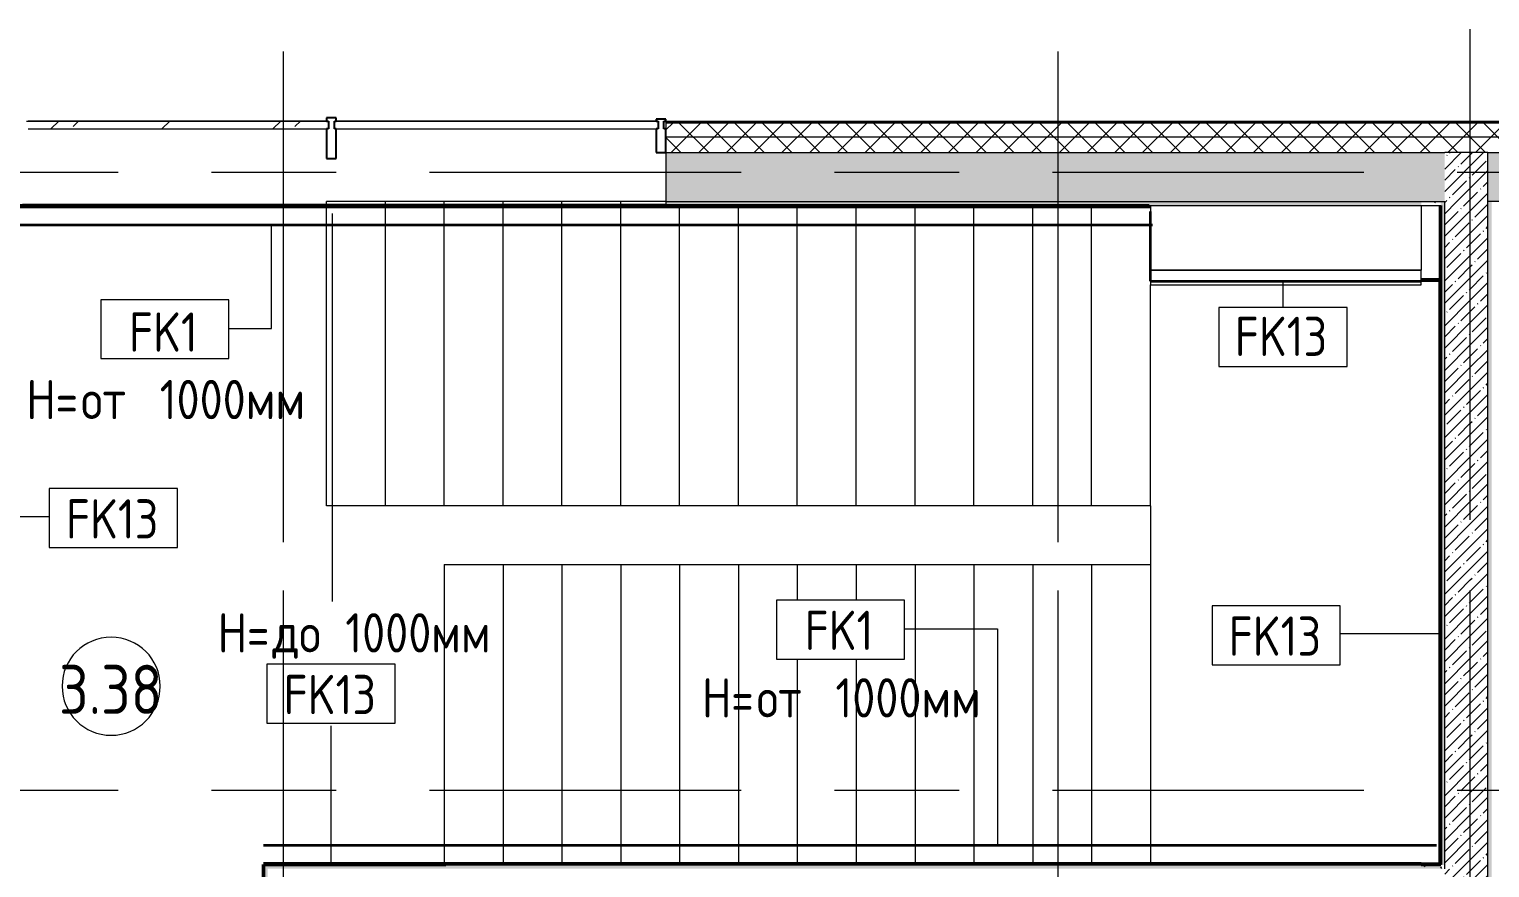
# Model space of a CAD drawing. Header units: millimetres. Extents: x 81469 to 279813, y -8553 to 29000.
# Drawn here: x 93365 to 100810, y 17755 to 22028 of the extents above; entities that cross this region are included whole.
import ezdxf

# ---------------------------------------------------------------- set-up
doc = ezdxf.new("R2010")
doc.units = ezdxf.units.MM
doc.linetypes.add('Осевая', pattern=[3175, 635, -476.25, 1587.5, -476.25])
for name, color, linetype, lineweight in [('A-AREA-IDEN', 7, 'Continuous', 9), ('A-DETL', 7, 'Continuous', 9), ('A-DETL-1', 7, 'Continuous', 35), ('A-GLAZ', 7, 'Continuous', 9), ('A-GLAZ-CWMG', 7, 'Continuous', 9), ('A-GLAZ-CWMG-1', 7, 'Continuous', 25), ('A-WALL', 7, 'Continuous', 9), ('A-WALL-IDEN', 7, 'Continuous', 9), ('I-WALL', 7, 'Continuous', 9), ('S-STRS-1', 7, 'Continuous', 9), ('Оси', 7, 'Continuous', 9), ('Оси-2', 7, 'Осевая', 9)]:
    doc.layers.add(name, color=color, linetype=linetype, lineweight=lineweight)
for name, color, linetype, lineweight, true_color in [('A-WALL-1', 7, 'Continuous', 9, 0xc0c0c0), ('A-WALL-3', 5, 'Continuous', 9, 0x0000ff), ('G-ANNO-TEXT-1', 7, 'Continuous', 9, 0x3c3c3c), ('I-WALL-12', 5, 'Continuous', 53, 0x0000ff), ('I-WALL-4', 7, 'Continuous', 9, 0xc0c0c0), ('I-WALL-6', 5, 'Continuous', 50, 0x0000ff), ('S-WALL-ANLY-1', 7, 'Continuous', 5, 0x008040)]:
    doc.layers.add(name, color=color, linetype=linetype, lineweight=lineweight, true_color=true_color)
doc.styles.add('GOST Common', font='GOST_Common.ttf', dxfattribs={"width": 0.9, "height": 250})
doc.styles.add('GOST Common_1', font='GOST_Common.ttf', dxfattribs={"width": 0.9, "height": 200})
pattern_1 = [(45, (0, 0), (-57.024626, 57.024626), []), (45, (57.025, 0), (-57.024626, 57.024626), [100.806, -20.161, 3.353, -16.808])]
pattern_2 = [(0, (0, 0), (121.92, 30.48), [10.058, -81.382, 10.058, -81.382, -487.68]), (0, (0, 0), (121.92, 30.48), [-182.88, 10.058, -172.822, 10.058, -81.382, -213.36]), (0, (0, 0), (121.92, 30.48), [-457.2, 10.058, -50.902, 10.058, -142.342]), (120, (45.72, 15.24), (-87.356454, 90.345817), [10.058, -81.382, 10.058, -81.382, -487.68]), (120, (45.72, 15.24), (-87.356454, 90.345817), [-182.88, 10.058, -172.822, 10.058, -81.382, -213.36]), (120, (45.72, 15.24), (-87.356454, 90.345817), [-457.2, 10.058, -50.902, 10.058, -142.342]), (240, (60.96, 76.2), (-34.563546, -120.825817), [10.058, -81.382, 10.058, -81.382, -487.68]), (240, (60.96, 76.2), (-34.563546, -120.825817), [-182.88, 10.058, -172.822, 10.058, -81.382, -213.36]), (240, (60.96, 76.2), (-34.563546, -120.825817), [-457.2, 10.058, -50.902, 10.058, -142.342])]

# ---------------------------------------------------------------- blocks, each defined once
blk = doc.blocks.new('PNS_Панель прямоугольная - Нр_Стекло - 40мм-22855911-План отделки стен 3 этажа в осях 23-33')
at = {"layer": 'A-GLAZ'}
h = blk.add_hatch(dxfattribs=at)
h.set_pattern_fill('FP_28', color=256, style=0, pattern_type=2)
h.set_pattern_definition([(45, (-94220, -21460), (-282.8427, 282.8427), [200, -600]), (45, (-94420, -21560), (-282.8427, 282.8427), [600, -200]), (45, (-94020, -21660), (-282.8427, 282.8427), [200, -600])])
h.paths.add_polyline_path([(770, -40), (770, 0), (-770, 0), (-770, -40), (760, -40)])
for p, q in [((-770, 0), (770, 0)), ((760, 0), (-760, 0)), ((-760, -40), (760, -40))]:
    blk.add_line(p, q, dxfattribs=at)
blk = doc.blocks.new('Прямоугольный импост - Импост структурный с накладкой - 170мм-22854936-План отделки стен 3 этажа в осях 23-33')
at = {"layer": 'A-GLAZ-CWMG-1'}
for p, q in [((-50, 40), (-50, 160)), ((-50, 160), (0, 160)), ((0, 160), (0, 40)), ((-40, 40), (-50, 40)), ((-50, -10), (-50, 0)), ((-50, 0), (-40, 0)), ((-40, 0), (-40, 40)), ((-10, 40), (-10, 0)), ((0, 40), (-10, 40)), ((-10, 0), (0, 0)), ((0, 0), (0, -10)), ((0, -10), (-50, -10))]:
    blk.add_line(p, q, dxfattribs=at)
blk = doc.blocks.new('PNS_Панель прямоугольная1 - Нр_Стекло - 40мм-23689159-План отделки стен 3 этажа в осях 23-33')
at = {"layer": 'A-GLAZ'}
for p, q in [((-825, 0), (825, 0)), ((815, 0), (-815, 0)), ((-815, -40), (815, -40))]:
    blk.add_line(p, q, dxfattribs=at)
blk = doc.blocks.new('Прямоугольный импост - Импост структурный с накладкой - 190мм-22854925-План отделки стен 3 этажа в осях 23-33')
at = {"layer": 'A-GLAZ-CWMG-1'}
for p, q in [((-25, 40), (-25, 190)), ((-25, 190), (25, 190)), ((25, 190), (25, 40)), ((-15, 40), (-25, 40)), ((-25, -17), (-25, 0)), ((-25, 0), (-15, 0)), ((-15, 0), (-15, 40)), ((15, 40), (15, 0)), ((25, 40), (15, 40)), ((15, 0), (25, 0)), ((25, 0), (25, -17)), ((25, -17), (-25, -17))]:
    blk.add_line(p, q, dxfattribs=at)
blk = doc.blocks.new('Зашивка приборов отопления40 - Зашивка приборов отопления-33325598-План отделки стен 3 этажа в осях 23-33')
at = {"layer": 'A-WALL-1'}
for p, q in [((126595, 120), (125214.4, 120)), ((125214.4, 120), (125214.4, 45)), ((126595, 45), (126595, 120)), ((126595, 45), (125214.4, 45)), ((125214.4, -285), (125214.4, 45)), ((125214.4, 45), (126595, 45)), ((126595, -285), (126595, 45))]:
    blk.add_line(p, q, dxfattribs=at)
blk = doc.blocks.new('Марка_Помещения - Номер-25198446-План отделки стен 3 этажа в осях 23-33')
at = {"layer": 'A-AREA-IDEN'}
for start, end in [(360, 180), (180, 360)]:
    blk.add_arc((0, 0), 2.5, start, end, dxfattribs=at)
blk = doc.blocks.new('М_стена_0001 - Типоразмер_без рамки-25382661-План отделки стен 3 этажа в осях 23-33')
at = {"layer": 'A-WALL-IDEN'}
for p, q in [((3.258, 1.523), (-3.273, 1.523)), ((-3.273, 1.523), (-3.273, -1.477)), ((3.258, -1.477), (3.258, 1.523)), ((-3.273, -1.477), (3.258, -1.477))]:
    blk.add_line(p, q, dxfattribs=at)

msp = doc.modelspace()

# ---------------------------------------------------------------- hatches: boundary and pattern name
at = {"layer": 'A-WALL'}
h = msp.add_hatch(dxfattribs=at)
h.set_pattern_fill('FP_2', color=256, style=0, pattern_type=2)
h.set_pattern_definition([(45, (0, 0), (-70.71068, 70.71068), []), (135, (0, 0), (-70.71068, -70.71068), [])])
h.paths.add_polyline_path([(125230, 21400), (125230, 21550), (120150.2, 21550), (120150.2, 21400), (125080, 21400)])
h.paths.add_polyline_path([(110331.6, 21400), (111250, 21400), (111250, 21550), (109950.4, 21550), (109950.4, 21400), (109972.9, 21400)])
h.paths.add_polyline_path([(93310, 21400), (93310, 21550), (93290, 21550), (93290, 21400)])
h.paths.add_polyline_path([(109050.4, 21400), (109050.4, 21550), (107750.4, 21550), (107750.4, 21400), (108896.8, 21400)])
h.paths.add_polyline_path([(118940.7, 21400), (119250.2, 21400), (119250.2, 21550), (117900.4, 21550), (117900.4, 21400), (118223.3, 21400)])
h.paths.add_polyline_path([(113550, 21400), (114700.4, 21400), (114700.4, 21550), (113550, 21550)])
h.paths.add_polyline_path([(116788.4, 21400), (117000.4, 21400), (117000.4, 21550), (116130.4, 21550), (116130.4, 21400)])
h.paths.add_polyline_path([(106050, 21400), (106850.4, 21400), (106850.4, 21550), (105550.2, 21550), (105550.2, 21400), (106027.1, 21400)])
h.paths.add_polyline_path([(104650.2, 21400), (104650.2, 21550), (103450, 21550), (103450, 21400), (104592.2, 21400)])
h.paths.add_polyline_path([(101150, 21400), (101150, 21550), (96610, 21550), (96610, 21400), (101005.1, 21400)])
at = {"layer": 'I-WALL'}
h = msp.add_hatch(dxfattribs=at)
h.set_pattern_fill('FP_1', color=256, style=0, pattern_type=2)
h.set_pattern_definition(pattern_1)
h.paths.add_polyline_path([(100580, 21150), (100580, 21400), (96610, 21400), (96610, 21150), (100460.6, 21150)])
h.paths.add_polyline_path([(93050, 21150), (93310, 21150), (93310, 21400), (93030, 21400), (93030, 21150)])
h = msp.add_hatch(dxfattribs=at)
h.set_pattern_fill('FP_1', color=256, style=0, pattern_type=2)
h.set_pattern_definition(pattern_1)
h.paths.add_polyline_path([(100580, 17530), (100800, 17530), (100800, 21400), (100580, 21400), (100580, 21150), (100710, 21150), (100710, 17760), (100580, 17760), (100580, 17750)])
h = msp.add_hatch(dxfattribs=at)
h.set_pattern_fill('FP_1', color=256, style=0, pattern_type=2)
h.set_pattern_definition(pattern_1)
h.paths.add_polyline_path([(117000.4, 21150), (117000.4, 21400), (116130.4, 21400), (116130.4, 21150), (116967.8, 21150)])
h.paths.add_polyline_path([(113560, 21150), (114700.4, 21150), (114700.4, 21400), (113550, 21400), (113550, 21150)])
h.paths.add_polyline_path([(121040, 21150), (121040, 21400), (120850, 21400), (120850, 21150)])
h.paths.add_polyline_path([(119250.2, 21150), (119250.2, 21400), (117900.4, 21400), (117900.4, 21150), (118940.7, 21150)])
h.paths.add_polyline_path([(106744.5, 21150), (106850.4, 21150), (106850.4, 21400), (106050, 21400), (106050, 21150)])
h.paths.add_polyline_path([(104592.2, 21150), (104650.2, 21150), (104650.2, 21400), (103450, 21400), (103450, 21150), (103874.8, 21150)])
h.paths.add_polyline_path([(107750.4, 21150), (109050.4, 21150), (109050.4, 21400), (107750.4, 21400), (107750.4, 21367)])
h.paths.add_polyline_path([(101005.1, 21150), (101150, 21150), (101150, 21400), (100800, 21400), (100800, 21150), (100820, 21150)])
h.paths.add_polyline_path([(109950.4, 21150), (110350, 21150), (110350, 21400), (109950.4, 21400), (109950.4, 21238.6)])
h.paths.add_polyline_path([(111228.4, 21150), (111250, 21150), (111250, 21400), (111050, 21400), (111050, 21150), (111070, 21150)])
h = msp.add_hatch(dxfattribs=at)
h.set_pattern_fill('FP_35', color=256, style=0, pattern_type=2)
h.set_pattern_definition(pattern_2)
h.paths.add_polyline_path([(96610, 21130), (100460.6, 21130), (100460.6, 21150), (96610, 21150)])
h = msp.add_hatch(dxfattribs=at)
h.set_pattern_fill('FP_35', color=256, style=0, pattern_type=2)
h.set_pattern_definition(pattern_2)
h.paths.add_polyline_path([(100460.6, 21130), (100560, 21130), (100560, 21150), (100460.6, 21150), (100460.6, 21140)])
h = msp.add_hatch(dxfattribs=at)
h.set_pattern_fill('FP_35', color=256, style=0, pattern_type=2)
h.set_pattern_definition(pattern_2)
h.paths.add_polyline_path([(100560, 17770), (100580, 17770), (100580, 21150), (100560, 21150), (100560, 17771)])
h = msp.add_hatch(dxfattribs=at)
h.set_pattern_fill('FP_1', color=256, style=0, pattern_type=2)
h.set_pattern_definition(pattern_1)
h.paths.add_polyline_path([(100710, 17760), (100710, 21150), (100580, 21150), (100580, 17760)])
h = msp.add_hatch(dxfattribs=at)
h.set_pattern_fill('FP_35', color=256, style=0, pattern_type=2)
h.set_pattern_definition(pattern_2)
h.paths.add_polyline_path([(100800, 13900), (100820, 13900), (100820, 21150), (100800, 21150), (100800, 15459.5)])
h = msp.add_hatch(dxfattribs=at)
h.set_pattern_fill('FP_35', color=256, style=0, pattern_type=2)
h.set_pattern_definition(pattern_2)
h.paths.add_polyline_path([(94560, 13640), (94580, 13640), (94580, 17770), (94560, 17770), (94560, 13641)])
h = msp.add_hatch(dxfattribs=at)
h.set_pattern_fill('FP_35', color=256, style=0, pattern_type=2)
h.set_pattern_definition(pattern_2)
h.paths.add_polyline_path([(100560, 17750), (100560, 17760), (100460.6, 17760), (100460.6, 17770), (94580, 17770), (94580, 17750), (98852.9, 17750)])
h = msp.add_hatch(dxfattribs=at)
h.set_pattern_fill('FP_35', color=256, style=0, pattern_type=2)
h.set_pattern_definition(pattern_2)
h.paths.add_polyline_path([(100580, 17760), (100580, 17770), (100460.6, 17770), (100460.6, 17760), (100560, 17760)])
h = msp.add_hatch(dxfattribs=at)
h.set_pattern_fill('FP_35', color=256, style=0, pattern_type=2)
h.set_pattern_definition(pattern_2)
h.paths.add_polyline_path([(100560, 17750), (100580, 17750), (100580, 17760), (100560, 17760)])

# ---------------------------------------------------------------- linework, layer by layer
at = {"layer": 'A-DETL'}
for p, q in [((94910.7, 19111.6), (94910.7, 21089)), ((94600, 20503.1), (94600, 21029)), ((99756, 20610), (99756, 20744.5)), ((94382.6, 20650), (93729.4, 20650)), ((93729.4, 20650), (93729.4, 20350)), ((94382.6, 20350), (94382.6, 20650)), ((100082.6, 20610), (99429.4, 20610)), ((99429.4, 20610), (99429.4, 20310)), ((100082.6, 20310), (100082.6, 20610)), ((94382.6, 20503.1), (94600, 20503.1)), ((93729.4, 20350), (94382.6, 20350)), ((99429.4, 20310), (100082.6, 20310)), ((97826.6, 19118.8), (97173.4, 19118.8)), ((97173.4, 19118.8), (97173.4, 18818.8)), ((97826.6, 18818.8), (97826.6, 19118.8)), ((97826.6, 18971.9), (98300, 18971.9)), ((98300, 18971.9), (98300, 17870)), ((97173.4, 18818.8), (97826.6, 18818.8))]:
    msp.add_line(p, q, dxfattribs=at)
at = {"layer": 'A-DETL-1'}
for p, q in [((93151, 21124), (99079, 21124)), ((99079, 21099.5), (99079, 20744.5)), ((99091, 21029), (93151, 21029)), ((99079, 20744.5), (100460.6, 20744.5)), ((94558, 17870), (100538, 17870)), ((100460.6, 17776), (94559.5, 17776))]:
    msp.add_line(p, q, dxfattribs=at)
at = {"layer": 'A-WALL'}
for p, q in [((101150, 21553), (96610, 21553)), ((101150, 21550), (96610, 21550)), ((96610, 21400), (100580, 21400)), ((100580, 21400), (100580, 21400)), ((100800, 21400), (101150, 21400)), ((100580, 17750), (100580, 21150)), ((101150, 21150), (100800, 21150)), ((100560, 17770), (100460.6, 17770))]:
    msp.add_line(p, q, dxfattribs=at)
at = {"layer": 'A-WALL-1'}
for p, q in [((106850.4, 21558), (96610, 21558)), ((96610, 21558), (96610, 21400))]:
    msp.add_line(p, q, dxfattribs=at)
at = {"layer": 'A-WALL-3'}
msp.add_line((100560, 20744.5), (100560, 17770), dxfattribs=at)
at = {"layer": 'A-WALL-IDEN'}
for p, q in [((93052, 19545.2), (93467, 19545.2)), ((100559.5, 18948), (100047.2, 18948)), ((94903, 17770.5), (94903, 18478.2))]:
    msp.add_line(p, q, dxfattribs=at)
at = {"layer": 'I-WALL-12'}
for p, q in [((100560, 20750), (100460.6, 20750)), ((100560, 20749), (100460.6, 20749)), ((100559, 17771), (100559, 20744.5)), ((100560, 20744.5), (100559, 20744.5)), ((100560, 20749), (100560, 20750)), ((100559, 17771), (100460.6, 17771))]:
    msp.add_line(p, q, dxfattribs=at)
at = {"layer": 'I-WALL-4'}
for p, q in [((96610, 21400), (96610, 21130)), ((100800, 21400), (100580, 21400)), ((100800, 13900), (100800, 21400)), ((96610, 21150), (100580, 21150)), ((96610, 21130), (100560, 21130)), ((100560, 20744.5), (100560, 21130)), ((94560, 17770), (100460.6, 17770)), ((94560, 17770), (94560, 13641))]:
    msp.add_line(p, q, dxfattribs=at)
at = {"layer": 'I-WALL-6'}
for p, q in [((99073.5, 21129), (93050, 21129)), ((93330, 21130), (96610, 21130)), ((94790.1, 21129), (94790.1, 21130)), ((94799.6, 21129), (94799.6, 21130)), ((94855.5, 21129), (94855.5, 21130)), ((96610, 21130), (96610, 21129)), ((98690, 21129), (98690, 21130)), ((99073.5, 21129), (99073.5, 21130)), ((100559, 20744.5), (100559, 21130)), ((94558, 13641), (94558, 17770.5)), ((94558, 17770.5), (94559, 17770.5)), ((94559, 17770.5), (94559, 13641)), ((94559.5, 17771), (95488, 17771)), ((94559.5, 17771), (94559.5, 17770)), ((95488, 17770), (95488, 17771)), ((100559, 17771), (100560, 17771))]:
    msp.add_line(p, q, dxfattribs=at)
at = {"layer": 'S-STRS-1'}
for p, q in [((94880, 19600), (94880, 21150)), ((95180, 21150), (94880, 21150)), ((95480, 21150), (95180, 21150)), ((95180, 19600), (95180, 21150)), ((95180, 19600), (95180, 21150)), ((95780, 21150), (95480, 21150)), ((95480, 19600), (95480, 21150)), ((95480, 19600), (95480, 21150)), ((96080, 21150), (95780, 21150)), ((95780, 19600), (95780, 21150)), ((95780, 19600), (95780, 21150)), ((96380, 21150), (96080, 21150)), ((96080, 19600), (96080, 21150)), ((96080, 19600), (96080, 21150)), ((96610, 21150), (96380, 21150)), ((96380, 19600), (96380, 21150)), ((96380, 19600), (96380, 21150)), ((96680, 19600), (96680, 21130)), ((96680, 19600), (96680, 21130)), ((96980, 19600), (96980, 21130)), ((96980, 19600), (96980, 21130)), ((97280, 19600), (97280, 21130)), ((97280, 19600), (97280, 21130)), ((97580, 19600), (97580, 21130)), ((97580, 19600), (97580, 21130)), ((97880, 19600), (97880, 21130)), ((97880, 19600), (97880, 21130)), ((98180, 19600), (98180, 21130)), ((98180, 19600), (98180, 21130)), ((98480, 19600), (98480, 21130)), ((98480, 19600), (98480, 21130)), ((98780, 19600), (98780, 21130)), ((98780, 19600), (98780, 21130)), ((99080, 19600), (99080, 20725)), ((99080, 19600), (99080, 20725)), ((95180, 19600), (94880, 19600)), ((95480, 19600), (95180, 19600)), ((95780, 19600), (95480, 19600)), ((96080, 19600), (95780, 19600)), ((96380, 19600), (96080, 19600)), ((96680, 19600), (96380, 19600)), ((96980, 19600), (96680, 19600)), ((97280, 19600), (96980, 19600)), ((97580, 19600), (97280, 19600)), ((97880, 19600), (97580, 19600)), ((98180, 19600), (97880, 19600)), ((98480, 19600), (98180, 19600)), ((98780, 19600), (98480, 19600)), ((99080, 19600), (98780, 19600)), ((99080, 19600), (99080, 19300)), ((95480, 19300), (95480, 17770)), ((95480, 19300), (95780, 19300)), ((95480, 19300), (95480, 17770)), ((95780, 19300), (96080, 19300)), ((95780, 19300), (95780, 17770)), ((95780, 19300), (95780, 17770)), ((96080, 19300), (96380, 19300)), ((96080, 19300), (96080, 17770)), ((96080, 19300), (96080, 17770)), ((96380, 19300), (96680, 19300)), ((96380, 19300), (96380, 17770)), ((96380, 19300), (96380, 17770)), ((96680, 19300), (96980, 19300)), ((96680, 19300), (96680, 17770)), ((96680, 19300), (96680, 17770)), ((96980, 19300), (97280, 19300)), ((96980, 19300), (96980, 17770)), ((96980, 19300), (96980, 17770)), ((97280, 19300), (97580, 19300)), ((97280, 19300), (97280, 19118.8)), ((97280, 19300), (97280, 19118.8)), ((97580, 19300), (97880, 19300)), ((97580, 19300), (97580, 19118.8)), ((97580, 19300), (97580, 19118.8)), ((97880, 19300), (98180, 19300)), ((97880, 19300), (97880, 17770)), ((97880, 19300), (97880, 17770)), ((98180, 19300), (98480, 19300)), ((98180, 19300), (98180, 17770)), ((98180, 19300), (98180, 17770)), ((98480, 19300), (98780, 19300)), ((98480, 19300), (98480, 17770)), ((98480, 19300), (98480, 17770)), ((98780, 19300), (99080, 19300)), ((98780, 19300), (98780, 17770)), ((98780, 19300), (98780, 17770)), ((99080, 19300), (99080, 17770)), ((99080, 19300), (99080, 17770)), ((97280, 18818.8), (97280, 17770)), ((97280, 18818.8), (97280, 17770)), ((97580, 18818.8), (97580, 17770)), ((97580, 18818.8), (97580, 17770))]:
    msp.add_line(p, q, dxfattribs=at)
at = {"layer": 'S-WALL-ANLY-1'}
msp.add_line((101150, 21479), (96610, 21479), dxfattribs=at)
at = {"layer": 'Оси'}
for p, q in [((100710, 19528.3), (100710, 22028.3)), ((94660, 19415.1), (94660, 21915.1)), ((98610, 19415.1), (98610, 21915.1))]:
    msp.add_line(p, q, dxfattribs=at)
at = {"layer": 'Оси-2'}
for p, q in [((84769.4, 21300), (122580, 21300)), ((100710, 593.7), (100710, 19528.3)), ((94660, 593.7), (94660, 19415.1)), ((98610, 593.7), (98610, 19415.1)), ((84769.4, 18150), (122510, 18150))]:
    msp.add_line(p, q, dxfattribs=at)

# ---------------------------------------------------------------- block references
at = {"layer": 'A-AREA-IDEN', "xscale": 99.99999999999993, "yscale": 99.99999999999993, "zscale": 99.99999999999993}
msp.add_blockref('Марка_Помещения - Номер-25198446-План отделки стен 3 этажа в осях 23-33', (93782.3, 18680.3), dxfattribs=at)
at = {"layer": 'A-GLAZ'}
for name, p in [('PNS_Панель прямоугольная - Нр_Стекло - 40мм-22855911-План отделки стен 3 этажа в осях 23-33', (94120, 21560)), ('PNS_Панель прямоугольная1 - Нр_Стекло - 40мм-23689159-План отделки стен 3 этажа в осях 23-33', (95745, 21560))]:
    msp.add_blockref(name, p, dxfattribs=at)
at = {"layer": 'A-GLAZ-CWMG', "extrusion": (0, 0, -1), "rotation": 180}
for name, p in [('Прямоугольный импост - Импост структурный с накладкой - 190мм-22854925-План отделки стен 3 этажа в осях 23-33', (-94905, 21560)), ('Прямоугольный импост - Импост структурный с накладкой - 170мм-22854936-План отделки стен 3 этажа в осях 23-33', (-96610, 21560))]:
    msp.add_blockref(name, p, dxfattribs=at)
at = {"layer": 'A-WALL-1', "rotation": 180}
msp.add_blockref('Зашивка приборов отопления40 - Зашивка приборов отопления-33325598-План отделки стен 3 этажа в осях 23-33', (225675, 20845), dxfattribs=at)
at = {"layer": 'A-WALL-IDEN', "xscale": 99.99999999999993, "yscale": 99.99999999999993, "zscale": 99.99999999999993}
for p in [(93794.3, 19534.7), (99721.4, 18937.6), (94903.7, 18639.7)]:
    msp.add_blockref('М_стена_0001 - Типоразмер_без рамки-25382661-План отделки стен 3 этажа в осях 23-33', p, dxfattribs=at)

# ---------------------------------------------------------------- texts
at = {"layer": 'A-AREA-IDEN', "insert": (93516.5, 18788.9), "char_height": 250, "width": 663.797, "attachment_point": 1, "style": 'GOST Common'}
msp.add_mtext('3.38', dxfattribs=at)
at = {"layer": 'A-WALL-IDEN', "char_height": 200, "width": 598.861, "attachment_point": 1, "style": 'GOST Common_1'}
for insert in [(93551.6, 19632.8), (99478.7, 19035.6), (94661, 18737.8)]:
    msp.add_mtext('FK13', dxfattribs=dict(at, insert=insert))
at = {"layer": 'G-ANNO-TEXT-1', "char_height": 200, "attachment_point": 1, "style": 'GOST Common_1'}
for s, insert, width in [('FK1', (93872.8, 20585), 447.342), ('FK13', (99509.9, 20563), 598.861), ('\\fGOST Common|b0|i0|c204|p34|;\\W.9;Н', (93348.9, 20241.1), 180.38), ('от', (93628.7, 20241.1), 353.544), (' 1000', (93920.4, 20241.1), 663.797), ('мм', (94468.1, 20241.1), 360.759), ('\\fGOST Common|b0|i0|c204|p34|;\\W.9;=', (93497.8, 20241.1), 158.734), ('FK1', (97317.1, 19064.9), 447.342), ('\\fGOST Common|b0|i0|c204|p34|;\\W.9;Н', (94324.5, 19052.2), 180.38), ('до', (94604.3, 19052.2), 317.468), (' 1000', (94866.2, 19052.2), 663.797), ('мм', (95413.9, 19052.2), 360.759), ('\\fGOST Common|b0|i0|c204|p34|;\\W.9;=', (94473.3, 19052.2), 158.734), ('\\fGOST Common|b0|i0|c204|p34|;\\W.9;Н', (96793.3, 18721), 180.38), (' 1000', (97364.8, 18721), 663.797), ('\\fGOST Common|b0|i0|c204|p34|;\\W.9;=', (96942.1, 18721), 158.734), ('от', (97073.1, 18721), 353.544), ('мм', (97912.4, 18721), 360.759)]:
    msp.add_mtext(s, dxfattribs=dict(at, insert=insert, width=width))

doc.saveas('drawing.dxf')
